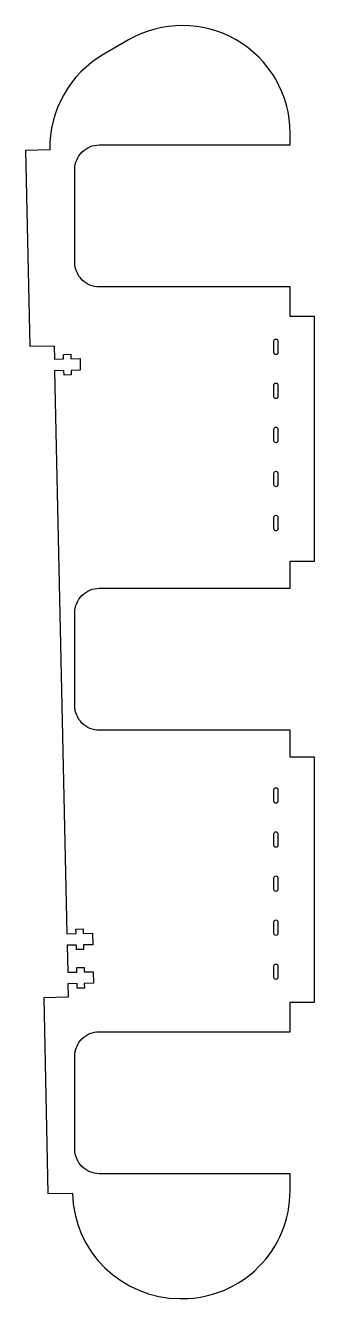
# Model space of a CAD drawing. Header units: inches. Extents: x -1.6 to 1.4, y 0.2 to 13.2.
import ezdxf

# ---------------------------------------------------------------- set-up
doc = ezdxf.new("R2010")
doc.units = ezdxf.units.IN
doc.header["$MEASUREMENT"] = 0

msp = doc.modelspace()

# ---------------------------------------------------------------- linework, layer by layer
for points in [[(-1.052, 3.466), (-1.146, 3.463), (-1.143, 3.326), (-1.393, 3.32), (-1.35, 1.321), (-1.1, 1.326, 0.407884), (0, 0.25), (0.024, 0.25, 0.414214), (1.124, 1.35), (1.124, 1.525), (-0.826, 1.525, -0.414214), (-1.076, 1.775), (-1.076, 2.725, -0.414214), (-0.826, 2.975), (1.124, 2.975), (1.124, 3.278), (1.374, 3.278), (1.374, 5.778), (1.124, 5.778), (1.124, 6.053), (-0.826, 6.053, -0.414214), (-1.076, 6.303), (-1.076, 7.253, -0.414214), (-0.826, 7.503), (1.124, 7.503), (1.124, 7.778), (1.374, 7.778), (1.374, 10.278), (1.124, 10.278), (1.124, 10.58), (-0.826, 10.58, -0.414214), (-1.076, 10.83), (-1.076, 11.78, -0.414214), (-0.826, 12.03), (1.124, 12.03), (1.124, 12.15, 0.57735), (-0.526, 13.102), (-0.781, 12.956, 0.273761), (-1.331, 11.979), (-1.58, 11.974), (-1.537, 9.974), (-1.287, 9.98), (-1.284, 9.842), (-1.19, 9.844), (-1.191, 9.89), (-1.118, 9.892), (-1.117, 9.846), (-1.022, 9.848), (-1.02, 9.729), (-1.114, 9.727), (-1.113, 9.681), (-1.186, 9.68), (-1.187, 9.726), (-1.282, 9.724), (-1.157, 3.975), (-1.063, 3.977), (-1.064, 4.023), (-0.991, 4.025), (-0.99, 3.979), (-0.895, 3.981), (-0.893, 3.863), (-0.987, 3.861), (-0.986, 3.814), (-1.059, 3.813), (-1.06, 3.859), (-1.155, 3.857), (-1.149, 3.582), (-1.054, 3.584), (-1.055, 3.63), (-0.982, 3.631), (-0.981, 3.585), (-0.887, 3.587), (-0.884, 3.469), (-0.979, 3.467), (-0.978, 3.421), (-1.051, 3.419)], [(0.999, 9.909, -1), (0.959, 9.909), (0.959, 10.028, -1), (0.999, 10.028)], [(0.959, 9.578, -1), (0.999, 9.578), (0.999, 9.459, -1), (0.959, 9.459)], [(0.959, 9.128, -1), (0.999, 9.128), (0.999, 9.009, -1), (0.959, 9.009)], [(0.959, 8.678, -1), (0.999, 8.678), (0.999, 8.559, -1), (0.959, 8.559)], [(0.959, 8.228, -1), (0.999, 8.228), (0.999, 8.109, -1), (0.959, 8.109)], [(0.999, 5.328, -1), (0.959, 5.328), (0.959, 5.446, -1), (0.999, 5.446)], [(0.959, 4.996, -1), (0.999, 4.996), (0.999, 4.878, -1), (0.959, 4.878)], [(0.999, 4.428, -1), (0.959, 4.428), (0.959, 4.546, -1), (0.999, 4.546)], [(0.999, 3.978, -1), (0.959, 3.978), (0.959, 4.096, -1), (0.999, 4.096)], [(0.999, 3.528, -1), (0.959, 3.528), (0.959, 3.646, -1), (0.999, 3.646)]]:
    msp.add_lwpolyline(points, format="xyb", close=True)

doc.saveas('drawing.dxf')
